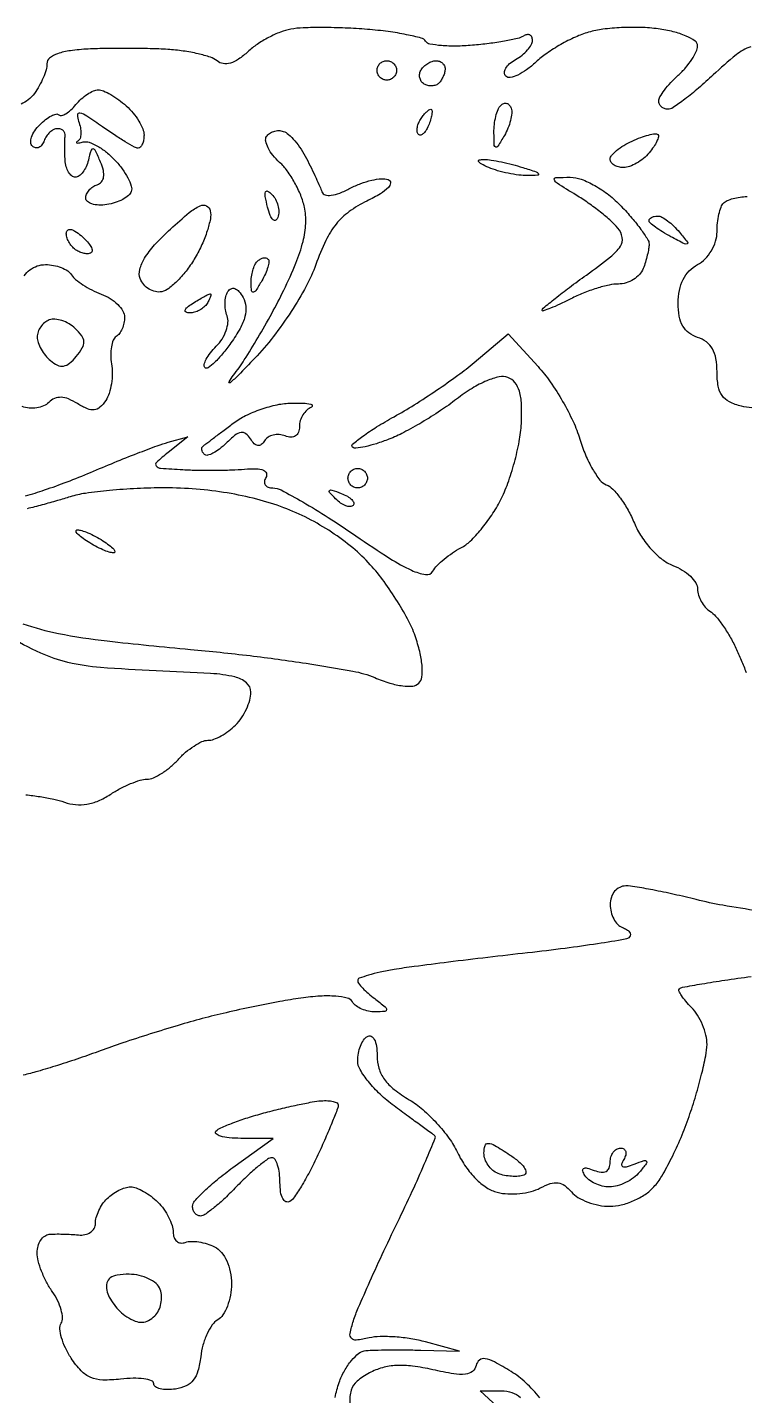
# Model space of a CAD drawing. Extents: x 0 to 102, y 0 to 135.
# Drawn here: x 19.37 to 25.62, y 74.41 to 86.33 of the extents above; entities that cross this region are included whole.
import ezdxf

# ---------------------------------------------------------------- set-up
doc = ezdxf.new("R2010")
doc.units = 0
doc.header["$MEASUREMENT"] = 0

msp = doc.modelspace()

# ---------------------------------------------------------------- linework, layer by layer
for points in [[(25.673991, 86.160177, 0.090264), (25.545748, 86.089189, 0.017635), (25.346629, 85.914241, -0.01148), (25.21945, 85.799698, -0.015752), (25.099612, 85.703043, -0.012437), (24.996874, 85.629334, -0.150488), (24.950976, 85.6152, -0.089793), (24.920977, 85.620631, -0.095283), (24.895482, 85.6362, -0.099787), (24.878424, 85.659415, -0.109122), (24.8724, 85.686688, -0.136196), (24.882679, 85.723723, -0.026046), (24.922102, 85.782157, -0.02603), (24.976823, 85.847433, -0.021385), (25.0416, 85.9113, 0.030322), (25.106354, 85.977467, 0.032398), (25.161098, 86.049597, 0.034284), (25.199467, 86.117253, 0.112307), (25.2108, 86.167073, 0.247121), (25.188354, 86.209714, 0.04832), (25.109898, 86.253102, 0.041169), (24.998884, 86.29067, 0.027677), (24.867305, 86.315794, 0.026404), (24.716615, 86.327956, 0.018954), (24.547675, 86.326239, 0.01922), (24.386546, 86.312266, 0.03861), (24.261558, 86.286654, 0.036668), (24.14676, 86.24441, 0.022527), (24.018292, 86.178999, 0.022537), (23.896373, 86.102381, 0.037032), (23.801687, 86.025787, -0.031159), (23.721393, 85.959262, -0.047557), (23.643589, 85.913198, -0.059977), (23.578903, 85.891784, -0.251427), (23.540988, 85.903212, -0.206722), (23.52885, 85.933806, -0.124343), (23.539722, 85.971983, -0.084426), (23.573437, 86.012561, -0.049753), (23.625255, 86.048749, 0.040621), (23.681632, 86.086611, 0.044467), (23.729317, 86.132068, 0.049226), (23.762258, 86.178009, 0.131677), (23.7726, 86.216597, 0.107278), (23.766375, 86.245276, 0.18139), (23.749186, 86.262432, 0.16256), (23.723345, 86.26511, 0.08383), (23.692894, 86.252724, -0.082311), (23.641861, 86.231788, -0.011468), (23.529546, 86.208771, -0.012862), (23.394124, 86.187822, -0.010593), (23.248744, 86.17227, -0.01773), (23.106061, 86.16514, -0.025059), (22.97893, 86.169673, -0.02311), (22.878106, 86.183054, -0.208895), (22.842, 86.207231, 0.188324), (22.803845, 86.235028, 0.013859), (22.675444, 86.265039, 0.01777), (22.51573, 86.291856, 0.012472), (22.3344, 86.311127, 0.009885), (22.141456, 86.322943, 0.009629), (21.946498, 86.327259, 0.009569), (21.775151, 86.324473, 0.035081), (21.667284, 86.313047, 0.049337), (21.577536, 86.287797, 0.027567), (21.474211, 86.240664, 0.027252), (21.374034, 86.180943, 0.039509), (21.293417, 86.116937, -0.036639), (21.212661, 86.052062, -0.078009), (21.140639, 86.017464, -0.109564), (21.078153, 86.012839, -0.13795), (21.025361, 86.036324, 0.094258), (20.967221, 86.068446, 0.022035), (20.859495, 86.098578, 0.021951), (20.730369, 86.122714, 0.019991), (20.595528, 86.136368, 0.009007), (20.441793, 86.142971, 0.005002), (20.254144, 86.145768, 0.004987), (20.06405, 86.144804, 0.008028), (19.90215, 86.139768, 0.02184), (19.747732, 86.125703, 0.051737), (19.635667, 86.09853, 0.08072), (19.566132, 86.06033, 0.23081), (19.5426, 86.01207, -0.070545), (19.535111, 85.959256, -0.028536), (19.51088, 85.890487, -0.02754), (19.475948, 85.818336, -0.031365), (19.434618, 85.753665, -0.064288), (19.38032, 85.69651, -0.082035), (19.31731, 85.660523, -0.088886)], [(25.682006, 83.013348, -0.046872), (25.592599, 83.027065, -0.054102), (25.487641, 83.065854, -0.123608), (25.423971, 83.120367, -0.1133), (25.390372, 83.201846, -0.041394), (25.38, 83.326911, 0.04266), (25.370166, 83.441966, 0.085891), (25.339724, 83.527508, 0.10328), (25.286958, 83.587779, 0.084839), (25.2108, 83.6271, -0.084735), (25.134771, 83.666334, -0.102892), (25.081983, 83.726488, -0.0859), (25.051474, 83.811695, -0.04314), (25.0416, 83.925924, -0.049324), (25.052551, 84.036663, -0.067541), (25.085162, 84.131251, -0.074414), (25.138579, 84.2068, -0.079014), (25.2108, 84.2616, 0.078046), (25.275882, 84.310786, 0.058077), (25.330593, 84.382483, 0.057905), (25.367502, 84.465107, 0.076256), (25.38, 84.546577, -0.026404), (25.384152, 84.625142, -0.028906), (25.396568, 84.700456, -0.030091), (25.414623, 84.762931, -0.111431), (25.4364, 84.7974, -0.094744), (25.468353, 84.819095, -0.034894), (25.519989, 84.837232, -0.033063), (25.580595, 84.84964, -0.03397), (25.64176, 84.8538, -0.111069)], [(19.344526, 84.163392, -0.079179), (19.394727, 84.215435, -0.078271), (19.459203, 84.249757, -0.083428), (19.529687, 84.2616, -0.047452), (19.599647, 84.254946, -0.046571), (19.667558, 84.235216, -0.050471), (19.723694, 84.206228, -0.110369), (19.757325, 84.171782, 0.084151), (19.792331, 84.131988, 0.02702), (19.856244, 84.085644, 0.026089), (19.934228, 84.04087, 0.026432), (20.016118, 84.004676, -0.049602), (20.093876, 83.965913, -0.05478), (20.159686, 83.913666, -0.062064), (20.204629, 83.856511, -0.136434), (20.2194, 83.803387, -0.053329), (20.213967, 83.752596, -0.048865), (20.197882, 83.702512, -0.052148), (20.174214, 83.660459, -0.100435), (20.146146, 83.634112, 0.160792), (20.120287, 83.60331, 0.052935), (20.104091, 83.545629, 0.046324), (20.098637, 83.473426, 0.038139), (20.105848, 83.396469, -0.046167), (20.112283, 83.313503, -0.035949), (20.104443, 83.223332, -0.036987), (20.084634, 83.139684, -0.069703), (20.054784, 83.0772, -0.059454), (20.004709, 83.018182, -0.160808), (19.955391, 82.995592, -0.132109), (19.895797, 83.004723, -0.034979), (19.809838, 83.049987, 0.0396), (19.73101, 83.090571, 0.089426), (19.665678, 83.105037, 0.113867), (19.609629, 83.094419, 0.093123), (19.559143, 83.059903, -0.096248), (19.51425, 83.029617, -0.062855), (19.453958, 83.012538, -0.060136), (19.388208, 83.01054, -0.069273), (19.327125, 83.024719, -0.093286)], [(19.356244, 82.245807, 0.009581), (19.522784, 82.298107, 0.010779), (19.718468, 82.36843, 0.008984), (19.9233, 82.451319, -0.003885), (20.130043, 82.537446, -0.004284), (20.331495, 82.617532, -0.003993), (20.504647, 82.683069, -0.021743), (20.6001, 82.713684), (20.7693, 82.759946), (20.6001, 82.625163, 0.014165), (20.497248, 82.538359, 0.406065), (20.495037, 82.50683, 0.201512), (20.533633, 82.487142, 0.005466), (20.727, 82.474933, 0.008845), (20.857996, 82.47042, 0.006017), (21.007132, 82.469717, 0.006065), (21.151115, 82.472519, 0.012112), (21.26484, 82.478871, -0.024633), (21.365968, 82.481984, -0.088046), (21.42921, 82.469551, -0.222866), (21.45437, 82.44321, -0.222958), (21.450197, 82.407029, 0.10622), (21.437827, 82.372273, 0.180793), (21.444695, 82.342599, 0.163415), (21.470268, 82.322683, 0.084626), (21.510643, 82.3158, -0.123272), (21.583122, 82.297655, -0.008287), (21.771199, 82.193146, -0.011515), (21.992901, 82.058197, -0.008353), (22.233585, 81.898255, 0.008419), (22.530148, 81.701235, 0.034642), (22.71924, 81.59786, 0.066521), (22.841099, 81.560405, 0.309751), (22.904299, 81.589805, -0.060867), (22.941655, 81.638315, -0.024899), (23.002991, 81.694682, -0.024189), (23.075654, 81.749356, -0.028431), (23.149555, 81.793638, 0.071669), (23.230285, 81.852016, 0.027091), (23.325169, 81.954389, 0.026165), (23.41783, 82.078592, 0.028914), (23.493702, 82.207838, 0.032111), (23.557685, 82.355527, 0.019837), (23.614523, 82.536098, 0.019869), (23.656662, 82.719747, 0.033433), (23.675425, 82.876713, 0.021408), (23.67699, 83.0445, 0.062678), (23.658748, 83.158495, 0.098653), (23.619775, 83.233258, 0.132564), (23.558335, 83.278055, 0.146454), (23.48304, 83.283755, 0.046257), (23.3744, 83.249227, 0.038964), (23.24707, 83.183251, 0.025577), (23.111356, 83.088985, -0.017858), (22.971744, 82.988782, -0.012948), (22.809686, 82.886972, -0.013109), (22.650579, 82.798224, -0.027696), (22.522037, 82.739706, -0.016249), (22.412751, 82.701129, -0.023793), (22.314185, 82.674986, -0.020933), (22.234178, 82.661267, -0.232393), (22.204363, 82.671437, -0.44256), (22.205577, 82.696755, -0.014807), (22.294273, 82.76559, -0.019313), (22.41521, 82.846871, -0.011109), (22.566626, 82.935774, 0.012942), (22.742223, 83.039742, 0.008684), (22.937636, 83.167164, 0.008749), (23.122687, 83.297242, 0.017052), (23.264743, 83.408473), (23.560586, 83.656845), (23.820627, 83.372946, -0.033473), (23.927849, 83.238892, -0.021255), (24.034978, 83.069984, -0.021335), (24.126397, 82.894408, -0.03659), (24.18517, 82.740251, 0.026841), (24.234385, 82.603204, 0.03162), (24.295786, 82.479788, 0.033233), (24.359828, 82.384412, 0.137514), (24.414988, 82.343367, -0.111309), (24.471251, 82.305849, -0.032216), (24.538641, 82.225281, -0.030669), (24.604934, 82.122046, -0.028444), (24.65996, 82.008901, 0.045259), (24.722359, 81.890847, 0.040447), (24.807106, 81.781096, 0.042451), (24.902176, 81.692963, 0.074985), (24.995208, 81.640556, -0.047109), (25.077683, 81.599953, -0.053267), (25.14747, 81.546009, -0.060707), (25.195233, 81.48755, -0.141886), (25.2108, 81.433798, 0.074891), (25.218745, 81.38105, 0.052685), (25.242387, 81.325791, 0.052503), (25.277189, 81.276467, 0.072589), (25.318331, 81.241354, -0.076935), (25.367582, 81.198579, -0.022572), (25.428939, 81.11902, -0.022092), (25.490789, 81.022021, -0.022062), (25.543868, 80.9199, -0.008808), (25.590639, 80.814491, -0.008846), (25.633598, 80.707649, -0.008704)], [(19.332858, 81.13188, 0.034359), (19.643714, 81.047454, 0.021492), (20.068897, 80.98166, 0.004929), (20.792133, 80.90859, -0.006945), (21.312539, 80.853891, -0.008334), (21.800409, 80.787487, -0.007297), (22.208594, 80.718872, -0.053712), (22.397861, 80.662711, 0.024096), (22.529692, 80.614947, 0.043353), (22.642024, 80.59068, 0.055728), (22.729224, 80.589392, 0.17393), (22.78151, 80.61407, 0.162839), (22.807805, 80.666805, 0.050945), (22.811198, 80.756255, 0.040602), (22.794322, 80.871781, 0.023145), (22.756321, 81.007769, 0.03992), (22.695778, 81.15154, 0.019281), (22.597001, 81.325294, 0.018983), (22.479513, 81.499465, 0.025832), (22.359914, 81.64644, 0.035874), (22.207441, 81.792631, 0.027635), (22.022163, 81.929829, 0.02696), (21.817187, 82.049441, 0.029083), (21.605551, 82.142982, 0.026355), (21.370547, 82.217051, 0.021928), (21.114208, 82.27136, 0.021142), (20.843966, 82.304674, 0.020096), (20.567251, 82.3158, 0.011944), (20.328584, 82.310098, 0.0116), (20.088117, 82.293003, 0.011578), (19.877535, 82.268183, 0.041513), (19.745574, 82.238194, -0.006838), (19.634282, 82.204648, -0.004162), (19.501926, 82.167909, -0.00417), (19.370062, 82.133663, -0.007359)], [(19.358568, 79.64147, -0.014665), (19.483209, 79.625559, -0.014817), (19.602239, 79.603169, -0.029263), (19.694792, 79.577148, 0.060622), (19.793124, 79.556037, 0.064129), (19.891733, 79.559756, 0.059993), (19.991595, 79.58908, 0.043672), (20.093666, 79.643884, -0.023368), (20.180486, 79.695141, -0.022883), (20.27231, 79.738462, -0.023484), (20.356211, 79.768909, -0.07543), (20.414812, 79.7778, 0.103634), (20.470248, 79.789415, 0.036747), (20.542257, 79.827502, 0.034575), (20.617488, 79.882252, 0.034265), (20.6847, 79.947, -0.031753), (20.751244, 80.011751, -0.03323), (20.824494, 80.066497, -0.035252), (20.893713, 80.104755, -0.10904), (20.945569, 80.1162, 0.090546), (20.996234, 80.125451, 0.035876), (21.060716, 80.155252, 0.034033), (21.127434, 80.198269, 0.036185), (21.186257, 80.249143, 0.049756), (21.237143, 80.311306, 0.037959), (21.280148, 80.388071, 0.03893), (21.309595, 80.467033, 0.069897), (21.3192, 80.535403, 0.220172), (21.281084, 80.617766, 0.120906), (21.179651, 80.668438, 0.040782), (20.968955, 80.698373, 0.004776), (20.49435, 80.722152, -0.00895), (20.010542, 80.750442, -0.038707), (19.726307, 80.79447, -0.050107), (19.488751, 80.876154, -0.022253), (19.193902, 81.028092, 0.007134)], [(25.740854, 78.628899, -0.007747), (25.430652, 78.678569, -0.017632), (25.198588, 78.727918, 0.006091), (25.005808, 78.773587, 0.007087), (24.821443, 78.812161, 0.00637), (24.664809, 78.840557, 0.041674), (24.585238, 78.8472, 0.11318), (24.53218, 78.835034, 0.106061), (24.488268, 78.800803, 0.096625), (24.459382, 78.74851, 0.078165), (24.4494, 78.68505, 0.06058), (24.457282, 78.620234, 0.061209), (24.480464, 78.559437, 0.067324), (24.514694, 78.51159, 0.118634), (24.55515, 78.485132, -0.049444), (24.592608, 78.467414, -0.093983), (24.61741, 78.445304, -0.149552), (24.625884, 78.422683, -0.207514), (24.6186, 78.402584, -0.163456), (24.580394, 78.382214, -0.002726), (24.340213, 78.343372, -0.006711), (24.057597, 78.303126, -0.004371), (23.7303, 78.263896, 0.001685), (23.383142, 78.224176, 0.001735), (23.03962, 78.18249, 0.001676), (22.742056, 78.144319, 0.007384), (22.56705, 78.118639, 0.012925), (22.445445, 78.095716, 0.020579), (22.342992, 78.069193, 0.015721), (22.263652, 78.042379, 0.313024), (22.2498, 78.022421, 0.168192), (22.258018, 77.998681, 0.022186), (22.29329, 77.95772, 0.023724), (22.341153, 77.911485, 0.01784), (22.39785, 77.865167, -0.006842), (22.488548, 77.794341, -0.215958), (22.501031, 77.769689, -0.403678), (22.487379, 77.754248, -0.015166), (22.402843, 77.750091, -0.056535), (22.344057, 77.755641, -0.050744), (22.285713, 77.774234, -0.053876), (22.236417, 77.802299, -0.098323), (22.204992, 77.836059, 0.19537), (22.1586, 77.869979, 0.042566), (22.058823, 77.88612, 0.034825), (21.923102, 77.886891, 0.01852), (21.755849, 77.869945, 0.011167), (21.571561, 77.84014, 0.00564), (21.340658, 77.794784, 0.005599), (21.103092, 77.742548, 0.008293), (20.8962, 77.690993, 0.006999), (20.687342, 77.632108, 0.00432), (20.443326, 77.55731, 0.004331), (20.203404, 77.479201, 0.007754), (20.0079, 77.410284, -0.006665), (19.827742, 77.346335, -0.005689), (19.636201, 77.283629, -0.005739), (19.46069, 77.23058, -0.016189), (19.336541, 77.198924, 0.046394)], [(22.053284, 74.390367, -0.033724), (22.088876, 74.519976, -0.042132), (22.134745, 74.622788, -0.048168), (22.195528, 74.711612, -0.054464), (22.261294, 74.774823, -0.144078), (22.321526, 74.798225, -0.015183), (22.39696, 74.802305, -0.00385), (22.519646, 74.804265, -0.003923), (22.659892, 74.804325, -0.003958), (22.7997, 74.802182), (23.1381, 74.794313), (22.842, 74.873657, 0.026346), (22.714182, 74.900785, 0.021386), (22.574981, 74.916679, 0.021891), (22.445163, 74.920204, 0.051166), (22.3488, 74.908694, -0.023764), (22.238036, 74.889271, -0.243612), (22.195723, 74.904804, -0.243055), (22.183941, 74.948359, -0.023666), (22.212901, 75.057217, -0.02501), (22.255208, 75.170528, -0.003516), (22.355722, 75.399048, -0.004006), (22.478857, 75.667945, -0.003396), (22.613158, 75.950116, 0.004903), (22.740713, 76.220206, 0.008066), (22.842641, 76.451379, 0.00262), (22.925241, 76.650112, 0.353316), (22.918257, 76.673465, -0.007358), (22.894378, 76.690357, -0.000248), (22.801083, 76.758506, -0.000468), (22.691066, 76.839112, -0.000326), (22.56705, 76.930277, -0.030025), (22.445627, 77.031432, -0.034406), (22.342992, 77.142182, -0.036795), (22.270795, 77.246576, -0.133661), (22.2498, 77.323713, -0.048077), (22.256069, 77.388757, -0.046842), (22.274651, 77.452002, -0.05069), (22.301958, 77.504367, -0.109243), (22.3344, 77.5359, -0.256884), (22.366999, 77.537554, -0.163901), (22.394734, 77.510273, -0.082377), (22.413207, 77.451469, -0.035013), (22.419, 77.36884, 0.073424), (22.435391, 77.257823, 0.084205), (22.483054, 77.161908, 0.069187), (22.568288, 77.07354, 0.033073), (22.698841, 76.984383, -0.045826), (22.816277, 76.899721, -0.02855), (22.937819, 76.781084, -0.028534), (23.04519, 76.649215, -0.045364), (23.119414, 76.524157, 0.039527), (23.190913, 76.400426, 0.045614), (23.278044, 76.295746, 0.050446), (23.3726, 76.21855, 0.08469), (23.466192, 76.177328, 0.051093), (23.557405, 76.164119, 0.03594), (23.661122, 76.167246, 0.036391), (23.761044, 76.184886, 0.061053), (23.840437, 76.215629, -0.042589), (23.927685, 76.253163, -0.112846), (23.994878, 76.259661, -0.126957), (24.053348, 76.236246, -0.061228), (24.112475, 76.180522, 0.086664), (24.168843, 76.132544, 0.043531), (24.253473, 76.092155, 0.041486), (24.350843, 76.064646, 0.048142), (24.446647, 76.0554, 0.062067), (24.546043, 76.067786, 0.041861), (24.654245, 76.105045, 0.041923), (24.754492, 76.159692, 0.06317), (24.829921, 76.224403, 0.052036), (24.899055, 76.318906, 0.016065), (24.983031, 76.474288, 0.015878), (25.066371, 76.65524, 0.016807), (25.136372, 76.837753, 0.010966), (25.195336, 77.02139, 0.011282), (25.245596, 77.205713, 0.011075), (25.281973, 77.367261, 0.046121), (25.292638, 77.466407, 0.062805), (25.2837, 77.546992, 0.03997), (25.254353, 77.636809, 0.039709), (25.210669, 77.721737, 0.0578), (25.158429, 77.787686, -0.020058), (25.108173, 77.842143, -0.033137), (25.070864, 77.892367, -0.036506), (25.048618, 77.933117, -0.332404), (25.052679, 77.951703, -0.134749), (25.07947, 77.964512, -0.002098), (25.248687, 77.994238, -0.005412), (25.446879, 78.025993, -0.003537), (25.6761, 78.058524, -0.013591)], [(23.835644, 74.386329, 0.03733), (23.714098, 74.518584, 0.0512), (23.585596, 74.616401, 0.013694), (23.441339, 74.699176, 0.080333), (23.359055, 74.727658, 0.213584), (23.310537, 74.715376, 0.173673), (23.281864, 74.669448, -0.169752), (23.249734, 74.6171, -0.147146), (23.189941, 74.592394, -0.066817), (23.086025, 74.595908, -0.013444), (22.904062, 74.631683, 0.023141), (22.728728, 74.662637, 0.044782), (22.586564, 74.668179, 0.05391), (22.464576, 74.648711, 0.056416), (22.35154, 74.603735, 0.053375), (22.243927, 74.530421, 0.143207), (22.193507, 74.453736, 0.095481), (22.181573, 74.34237, 0.016307)], [(23.502848, 74.275504), (23.317695, 74.448), (23.504661, 74.448, -0.084456), (23.592286, 74.433093, -0.089812), (23.667981, 74.390137, -0.078038)]]:
    msp.add_lwpolyline(points, format="xyb")
for points in [[(22.5036, 86.0382, -0.099038), (22.535887, 86.031741, -0.097945), (22.563349, 86.013349, -0.097945), (22.581741, 85.985887, -0.099038), (22.5882, 85.9536, -0.099038), (22.581741, 85.921313, -0.097945), (22.563349, 85.893851, -0.097945), (22.535887, 85.875459, -0.099038), (22.5036, 85.869, -0.099038), (22.471313, 85.875459, -0.097945), (22.443851, 85.893851, -0.097945), (22.425459, 85.921313, -0.099038), (22.419, 85.9536, -0.099038), (22.425459, 85.985887, -0.097945), (22.443851, 86.013349, -0.097945), (22.471313, 86.031741, -0.099038)], [(22.931593, 86.0382, -0.087308), (22.961989, 86.032852, -0.094392), (22.987815, 86.017491, -0.100145), (23.005091, 85.994594, -0.112153), (23.0112, 85.9677, -0.063383), (23.007261, 85.936755, -0.039128), (22.995308, 85.902017, -0.038722), (22.977813, 85.868982, -0.055296), (22.9571, 85.8431, -0.10298), (22.93084, 85.825889, -0.077824), (22.897101, 85.818359, -0.074487), (22.861232, 85.821395, -0.08028), (22.82882, 85.834846, -0.105322), (22.804242, 85.858367, -0.099213), (22.790728, 85.890358, -0.096347), (22.790379, 85.925893, -0.093091), (22.803313, 85.959446, -0.064898), (22.827834, 85.989571, -0.051896), (22.861073, 86.015066, -0.05343), (22.897542, 86.032406, -0.08447)], [(19.990447, 85.7844, -0.10227), (20.034836, 85.775225, -0.028577), (20.098559, 85.743271, -0.027563), (20.168142, 85.697976, -0.025857), (20.233889, 85.644388, -0.036379), (20.29309, 85.582412, -0.035602), (20.343154, 85.512079, -0.037821), (20.377868, 85.444047, -0.099381), (20.3886, 85.390588, -0.042351), (20.384903, 85.347025, -0.061975), (20.373798, 85.310225, -0.081394), (20.357478, 85.285278, -0.210283), (20.33821, 85.2768, -0.126826), (20.307008, 85.284844, -0.008384), (20.225892, 85.331436, -0.0117), (20.130341, 85.391548, -0.008458), (20.026614, 85.462795, 0.008474), (19.891373, 85.555682, 0.090073), (19.830231, 85.581909, 0.475887), (19.808876, 85.565239, 0.09682), (19.818451, 85.510561, -0.042849), (19.834428, 85.455161, -0.057049), (19.838671, 85.402978, -0.070099), (19.831426, 85.361472, -0.18566), (19.812797, 85.338431, 0.083506), (19.800121, 85.327961, 0.581444), (19.802229, 85.321994, 0.090328), (19.821586, 85.322037, 0.013991), (19.859245, 85.330078, -0.145824), (19.911375, 85.327404, -0.044768), (19.983758, 85.294178, -0.040532), (20.062247, 85.240385, -0.034744), (20.135471, 85.171991, -0.030128), (20.198823, 85.095198, -0.037122), (20.247763, 85.016323, -0.040478), (20.277456, 84.946134, -0.160544), (20.277499, 84.899928, -0.138067), (20.253392, 84.864066, -0.051892), (20.203012, 84.829535, -0.046383), (20.137166, 84.801347, -0.041445), (20.064723, 84.784466, -0.042838), (19.994362, 84.780206, -0.068281), (19.934969, 84.789882, -0.096459), (19.89515, 84.811129, -0.225799), (19.881, 84.840866, -0.107177), (19.888456, 84.875249, -0.070237), (19.910322, 84.909565, -0.065783), (19.942662, 84.938615, -0.069795), (19.98082, 84.957573, 0.137923), (20.018421, 84.98307, 0.139372), (20.037036, 85.024326, 0.09657), (20.034402, 85.08197, 0.042051), (20.010028, 85.154973, 0.007749), (19.965494, 85.254219, 0.250825), (19.945004, 85.269539, 0.375255), (19.927186, 85.258181, 0.012634), (19.904004, 85.17105, -0.047235), (19.884655, 85.114408, -0.058015), (19.855966, 85.06649, -0.06882), (19.822807, 85.033817, -0.161528), (19.790197, 85.023, -0.175841), (19.75949, 85.034144, -0.084247), (19.731886, 85.06649, -0.067377), (19.711412, 85.114405, -0.050465), (19.701782, 85.17105, -0.00854), (19.698682, 85.232385, -0.008352), (19.697649, 85.294249, -0.008274), (19.698548, 85.348557, -0.030887), (19.701782, 85.38255, 0.1249), (19.699553, 85.406724, 0.119597), (19.686077, 85.427362, 0.106476), (19.663107, 85.441196, 0.082673), (19.63425, 85.446, 0.118906), (19.601785, 85.438169, 0.067287), (19.568386, 85.414936, 0.061139), (19.539153, 85.380686, 0.060417), (19.518932, 85.34025, -0.07378), (19.499718, 85.304255, -0.127131), (19.473472, 85.283019, -0.159513), (19.444545, 85.279795, -0.136675), (19.417211, 85.293921, -0.199436), (19.402444, 85.326255, -0.09037), (19.40932, 85.373165, -0.068284), (19.436287, 85.427299, -0.046756), (19.480157, 85.480243, -0.030112), (19.531705, 85.52593, -0.046835), (19.581623, 85.558023, -0.059433), (19.623131, 85.573602, -0.262205), (19.647373, 85.566827, 0.267849), (19.670515, 85.560622, 0.070151), (19.707282, 85.576231, 0.051935), (19.750774, 85.608976, 0.032249), (19.794703, 85.655456, -0.036856), (19.842204, 85.704796, -0.037072), (19.896347, 85.746523, -0.039653), (19.948915, 85.775461, -0.10639)], [(22.886638, 85.6152, -0.38326), (22.896556, 85.606289, -0.056204), (22.896395, 85.576851, -0.040274), (22.887933, 85.534729, -0.021914), (22.871193, 85.484651, -0.035865), (22.849091, 85.437471, -0.069269), (22.823969, 85.404295, -0.118528), (22.800162, 85.389751, -0.281567), (22.780777, 85.394423, -0.156651), (22.769441, 85.416487, -0.070517), (22.768682, 85.449404, -0.059701), (22.777876, 85.487467, -0.049364), (22.796221, 85.524971, -0.02576), (22.820112, 85.559515, -0.032473), (22.845784, 85.588695, -0.034154), (22.869714, 85.609519, -0.16338)], [(23.586475, 85.623675, -0.103881), (23.59152, 85.579897, -0.037825), (23.581031, 85.518017, -0.035517), (23.558907, 85.450009, -0.035397), (23.52736, 85.385737, -0.006619), (23.471268, 85.292224, -0.333241), (23.452482, 85.284852, -0.326101), (23.439801, 85.300829, -0.006472), (23.436773, 85.41075, -0.032043), (23.440337, 85.482748, -0.032508), (23.453076, 85.553347, -0.034351), (23.472313, 85.612949, -0.10148), (23.495887, 85.648687, -0.104336), (23.521641, 85.665468, -0.161113), (23.547944, 85.666786, -0.153633), (23.570731, 85.652042, -0.092734)], [(21.601903, 85.422635, -0.105201), (21.646643, 85.396542, -0.031645), (21.701789, 85.33966, -0.030173), (21.757143, 85.266286, -0.028628), (21.80433, 85.185519, -0.004622), (21.846493, 85.100899, -0.004705), (21.88683, 85.016014, -0.004578), (21.920515, 84.941594, -0.019366), (21.938536, 84.8961, 0.240817), (21.966319, 84.869707, 0.103362), (22.018766, 84.865444, 0.063033), (22.093285, 84.884535, 0.028188), (22.185314, 84.927081, -0.032922), (22.276772, 84.968318, -0.03377), (22.372085, 84.996787, -0.035849), (22.457698, 85.00982, -0.105689), (22.516407, 85.002073, -0.333215), (22.535493, 84.973302, -0.183615), (22.517326, 84.932704, -0.063502), (22.447235, 84.878303, -0.020147), (22.330456, 84.815579, 0.043968), (22.176025, 84.722904, 0.066564), (22.062731, 84.614942, 0.058166), (21.97189, 84.470163, 0.025727), (21.885365, 84.261281, -0.038824), (21.80153, 84.072987, -0.020399), (21.670306, 83.852716, -0.019934), (21.513996, 83.632808, -0.025395), (21.352085, 83.443895, -0.004453), (21.211771, 83.298689, -0.030381), (21.137775, 83.232084, -0.820241), (21.129437, 83.239132, -0.038965), (21.167695, 83.297169, 0.022758), (21.262165, 83.430853, 0.008943), (21.380454, 83.623011, 0.00883), (21.501137, 83.835633, 0.010895), (21.605735, 84.038124, 0.016509), (21.711799, 84.274361, 0.036088), (21.773583, 84.46279, 0.047137), (21.797526, 84.620683, 0.068229), (21.786272, 84.761133, 0.042558), (21.753862, 84.865436, 0.029556), (21.700665, 84.976861, 0.029918), (21.63633, 85.078493, 0.052818), (21.5702, 85.152434, -0.03878), (21.511563, 85.214411, -0.052425), (21.469615, 85.27908, -0.063875), (21.44897, 85.33687, -0.19468), (21.455848, 85.377172, -0.101878), (21.481594, 85.404444, -0.077491), (21.518575, 85.422603, -0.074423), (21.560844, 85.429129, -0.08092)], [(24.863306, 85.39523, -0.279765), (24.869301, 85.375485, -0.046178), (24.855322, 85.336348, -0.039271), (24.828094, 85.28811, -0.025095), (24.789497, 85.236544, -0.047491), (24.739938, 85.187207, -0.041292), (24.679684, 85.145477, -0.043397), (24.618312, 85.116851, -0.087648), (24.565941, 85.1076, -0.059599), (24.521372, 85.112931, -0.078475), (24.483634, 85.128654, -0.096801), (24.45836, 85.151935, -0.159693), (24.4494, 85.179272, -0.179662), (24.461779, 85.212611, -0.041226), (24.505315, 85.25545, -0.037544), (24.566876, 85.299387, -0.029022), (24.63975, 85.337957, -0.01824), (24.715086, 85.369126, -0.02626), (24.783939, 85.390674, -0.024571), (24.840044, 85.402145, -0.224393)], [(23.3496, 85.177821, -0.033945), (23.412784, 85.172281, -0.012322), (23.501351, 85.156168, -0.012153), (23.59772, 85.133714, -0.014181), (23.688, 85.1076, -0.004584), (23.803159, 85.069552, -0.1769), (23.823916, 85.05282, -0.56424), (23.817448, 85.040554, -0.010858), (23.7303, 85.037379, -0.034995), (23.653275, 85.04164, -0.019847), (23.5611, 85.056981, -0.019741), (23.468999, 85.079918, -0.030584), (23.3919, 85.1076, -0.015711), (23.325899, 85.138453, -0.140904), (23.302722, 85.159986, -0.515206), (23.308768, 85.173922, -0.057465)], [(24.101841, 85.022684, -0.090459), (24.197872, 85.005322, -0.039523), (24.315527, 84.950177, -0.036715), (24.436944, 84.868759, -0.03601), (24.545991, 84.76997, -0.014328), (24.638595, 84.667337, -0.018797), (24.716769, 84.568223, -0.016538), (24.775038, 84.482531, -0.141966), (24.7878, 84.438489, -0.043979), (24.784342, 84.399253, -0.015389), (24.772716, 84.343774, -0.015145), (24.756107, 84.283208, -0.017121), (24.736449, 84.226219, -0.095814), (24.704553, 84.175055, -0.066855), (24.651904, 84.131709, -0.064452), (24.587414, 84.102402, -0.074595), (24.520748, 84.0924, 0.054796), (24.440424, 84.083571, 0.020825), (24.331356, 84.054485, 0.020329), (24.214419, 84.012737, 0.023426), (24.106799, 83.963327, -0.008952), (24.011049, 83.915966, -0.016012), (23.93052, 83.881021, -0.011293), (23.86692, 83.857458, -0.515229), (23.8572, 83.864386, -0.225433), (23.86596, 83.882829, -0.002819), (23.970134, 83.966769, -0.007618), (24.09429, 84.062607, -0.004836), (24.241657, 84.170613, 0.010696), (24.452558, 84.329017, 0.078428), (24.538185, 84.421176, 0.193804), (24.554376, 84.49741, 0.12985), (24.516607, 84.579365, 0.038498), (24.457214, 84.640977, 0.014198), (24.364714, 84.718635, 0.013974), (24.258499, 84.798055, 0.016337), (24.1533, 84.867194, -0.003469), (23.986392, 84.970839, -0.17386), (23.962925, 85.000835, -0.496637), (23.975861, 85.01965, -0.011256)], [(21.502651, 84.873389, -0.0741), (21.534082, 84.830951, -0.058506), (21.554913, 84.777664, -0.059552), (21.56256, 84.722114, -0.085105), (21.555045, 84.673034, -0.170804), (21.536127, 84.648664, -0.353106), (21.513651, 84.651067, -0.106885), (21.488773, 84.689674, -0.02593), (21.465661, 84.762419, -0.013933), (21.444375, 84.854188, -0.131195), (21.446814, 84.894216, -0.470166), (21.465501, 84.901465, -0.069225)], [(20.966246, 84.729762, -0.100874), (20.966479, 84.660176, -0.028787), (20.939069, 84.55515, -0.027729), (20.893664, 84.437488, -0.026223), (20.834766, 84.323286, -0.029406), (20.764042, 84.21706, -0.032205), (20.683295, 84.123225, -0.034056), (20.604511, 84.053038, -0.117895), (20.542715, 84.025073, -0.10311), (20.487921, 84.025909, -0.082593), (20.433119, 84.04815, -0.079506), (20.386693, 84.087978, -0.084368), (20.356144, 84.139553, -0.157537), (20.351821, 84.219686, -0.072728), (20.393299, 84.31676, -0.049389), (20.48099, 84.432663, -0.020423), (20.620449, 84.571609, -0.011086), (20.78303, 84.71436, -0.067456), (20.877434, 84.77403, -0.225965), (20.932721, 84.773172, -0.230564)], [(24.862041, 84.6846, -0.125596), (24.898331, 84.675338, -0.034247), (24.948581, 84.643254, -0.032371), (25.002486, 84.59772, -0.028733), (25.052391, 84.543849, -0.005653), (25.122624, 84.456723, -0.467986), (25.119478, 84.441838, -0.245559), (25.097961, 84.44172, -0.003375), (24.97815, 84.504526, -0.015019), (24.905225, 84.546243, -0.021767), (24.843715, 84.58771, -0.01838), (24.797179, 84.624841, -0.218527), (24.7878, 84.645277, -0.182124), (24.793455, 84.660287, -0.091024), (24.809608, 84.673049, -0.070943), (24.833634, 84.681695, -0.050996)], [(19.840744, 84.513703, -0.030935), (19.887346, 84.469889, -0.05004), (19.920439, 84.426752, -0.066988), (19.936688, 84.390423, -0.274667), (19.930973, 84.367973, -0.161573), (19.90955, 84.357224, -0.069134), (19.877125, 84.357011, -0.058241), (19.839414, 84.366552, -0.04739), (19.802029, 84.385021, -0.0641), (19.767514, 84.413023, -0.051744), (19.738305, 84.450832, -0.053409), (19.718434, 84.492215, -0.085443), (19.7118, 84.530752, -0.176123), (19.722039, 84.558919, -0.256649), (19.746121, 84.568287, -0.110288), (19.786243, 84.55359, -0.030483)], [(21.467955, 84.310245, -0.22822), (21.476224, 84.286616, -0.040891), (21.466974, 84.239499, -0.036971), (21.445892, 84.181653, -0.025833), (21.414127, 84.119895, -0.009073), (21.363784, 84.036827, -0.200091), (21.341092, 84.020872, -0.446695), (21.326101, 84.031627, -0.022266), (21.321773, 84.09945, -0.038261), (21.324951, 84.15487, -0.03547), (21.336523, 84.21062, -0.037424), (21.354113, 84.258747, -0.090291), (21.3756, 84.2898, -0.061883), (21.399845, 84.308687, -0.080251), (21.425994, 84.319071, -0.097827), (21.449901, 84.319617, -0.154511)], [(20.964643, 84.006505, -0.434568), (20.970695, 84.000631, -0.071273), (20.967747, 83.982568, -0.041889), (20.956726, 83.955588, -0.020509), (20.9385, 83.9232, -0.075854), (20.911042, 83.890929, -0.054031), (20.871976, 83.863832, -0.053889), (20.827875, 83.845663, -0.074131), (20.785457, 83.839895, -0.102799), (20.754715, 83.846697, -0.37991), (20.747232, 83.863361, -0.147021), (20.764722, 83.889145, -0.027275), (20.8116, 83.9232, -0.008026), (20.862112, 83.954705, -0.01079), (20.908903, 83.981499, -0.008096), (20.948573, 84.002267, -0.104523)], [(21.251196, 83.97514, -0.105622), (21.275575, 83.896256, -0.087587), (21.268059, 83.808513, -0.063206), (21.226105, 83.7054, -0.026534), (21.14566, 83.578705, -0.017949), (21.072267, 83.483092, -0.030611), (21.003518, 83.409556, -0.032864), (20.946426, 83.362232, -0.368379), (20.919199, 83.364401, -0.268651), (20.912207, 83.390634, -0.056486), (20.930395, 83.436534, -0.045053), (20.966684, 83.491903, -0.028804), (21.017894, 83.54938, 0.055536), (21.068611, 83.612816, 0.055515), (21.104131, 83.685867, 0.060864), (21.12007, 83.757121, 0.116752), (21.112291, 83.814843, -0.054761), (21.098153, 83.868637, -0.045012), (21.094732, 83.927954, -0.046806), (21.101783, 83.983666, -0.083731), (21.119133, 84.026298, -0.141793), (21.147107, 84.051613, -0.208804), (21.179749, 84.052988, -0.127922), (21.215407, 84.027313, -0.045553)], [(19.789133, 83.705803, 0.056235), (19.735519, 83.745919, 0.053946), (19.673578, 83.773746, 0.058371), (19.612995, 83.785891, 0.109502), (19.56375, 83.779107, 0.082976), (19.523326, 83.755929, 0.066706), (19.489064, 83.719254, 0.067252), (19.465909, 83.675196, 0.087618), (19.458, 83.630409, 0.08462), (19.466334, 83.581516, 0.043786), (19.49198, 83.52488, 0.041877), (19.529414, 83.469738, 0.04953), (19.573675, 83.424916, 0.061781), (19.635417, 83.385401, 0.152444), (19.688072, 83.3778, 0.135684), (19.739732, 83.401425, 0.044888), (19.799058, 83.461103, 0.039252), (19.851083, 83.534868, 0.145089), (19.864902, 83.589528, 0.15121), (19.846464, 83.641539, 0.043837)], [(21.673606, 83.054837, -0.012437), (21.774863, 83.053648, -0.042231), (21.840358, 83.045683, -0.268973), (21.854783, 83.032749, -0.400415), (21.84795, 83.018508, 0.095615), (21.807519, 82.99359, 0.067211), (21.773264, 82.952388, 0.064875), (21.750106, 82.901866, 0.0752), (21.7422, 82.849599, -0.087347), (21.733502, 82.800186, -0.162143), (21.708492, 82.768619, -0.157123), (21.668894, 82.757761, -0.080757), (21.618009, 82.768354, 0.074158), (21.566377, 82.779811, 0.07547), (21.513972, 82.775592, 0.081845), (21.468855, 82.756819, 0.115403), (21.438234, 82.726073, -0.081686), (21.409601, 82.6932, -0.211331), (21.379992, 82.684857, -0.169519), (21.349069, 82.700866, -0.05096), (21.316303, 82.743488, 0.091101), (21.276267, 82.787753, 0.210211), (21.23359, 82.798171, 0.126676), (21.181034, 82.77426, 0.026612), (21.105306, 82.706192, -0.030362), (21.046521, 82.654144, -0.047172), (20.989539, 82.617643, -0.059984), (20.942128, 82.600034, -0.260991), (20.914329, 82.607871, -0.065997), (20.899245, 82.627566, -0.093004), (20.891964, 82.648392, -0.116191), (20.893466, 82.667008, -0.154529), (20.90325, 82.680758, 0.000292), (20.926738, 82.698476, 0.000019), (20.994975, 82.750017, 0.000028), (21.076295, 82.811451, 0.000021), (21.166006, 82.879237, -0.047885), (21.273527, 82.94537, -0.030679), (21.40896, 83.001737, -0.030731), (21.549776, 83.040954, -0.049299)], [(22.2498, 82.485, -0.099038), (22.282087, 82.478541, -0.097945), (22.309549, 82.460149, -0.097945), (22.327941, 82.432687, -0.099038), (22.3344, 82.4004, -0.099038), (22.327941, 82.368113, -0.097945), (22.309549, 82.340651, -0.097945), (22.282087, 82.322259, -0.099038), (22.2498, 82.3158, -0.099038), (22.217513, 82.322259, -0.097945), (22.190051, 82.340651, -0.097945), (22.171659, 82.368113, -0.099038), (22.1652, 82.4004, -0.099038), (22.171659, 82.432687, -0.097945), (22.190051, 82.460149, -0.097945), (22.217513, 82.478541, -0.099038)], [(22.105399, 82.268061, -0.036269), (22.160186, 82.242513, -0.070189), (22.198624, 82.213354, -0.120343), (22.215325, 82.185627, -0.278911), (22.209739, 82.162939, -0.20742), (22.18383, 82.1527, -0.082976), (22.145642, 82.160371, -0.063152), (22.10146, 82.183935, -0.043285), (22.05804, 82.220702, -0.011214), (22.005009, 82.276584, -0.400052), (22.005406, 82.29293, -0.286372), (22.024444, 82.297339, -0.008399)], [(19.9656, 81.8928, -0.018122), (20.03041, 81.855032, -0.025446), (20.085098, 81.816421, -0.023718), (20.125605, 81.781388, -0.205392), (20.1348, 81.759947, -0.439016), (20.123584, 81.749635, -0.048507), (20.085098, 81.756673, -0.03505), (20.030529, 81.776461, -0.018363), (19.9656, 81.8082, -0.018122), (19.90079, 81.845968, -0.025446), (19.846103, 81.884579, -0.023718), (19.805595, 81.919612, -0.205392), (19.7964, 81.941053, -0.439016), (19.807616, 81.951365, -0.048507), (19.846103, 81.944327, -0.03505), (19.900671, 81.924539, -0.018363)], [(21.93255, 76.974951, -0.029942), (21.989281, 76.975781, -0.048189), (22.03711, 76.968965, -0.063364), (22.070253, 76.956323, -0.276714), (22.0806, 76.939059, -0.092681), (22.074671, 76.907345, -0.003652), (22.030963, 76.796946, -0.006358), (21.976362, 76.666712, -0.004439), (21.911623, 76.521189, -0.012515), (21.840711, 76.37532, -0.015634), (21.767366, 76.243822, -0.013896), (21.700092, 76.138365, -0.105789), (21.657823, 76.097838, -0.251964), (21.625123, 76.095876, -0.166492), (21.597315, 76.122502, -0.083951), (21.578805, 76.180358, -0.035548), (21.573, 76.261907, 0.030109), (21.568001, 76.344849, 0.046831), (21.552798, 76.414805, 0.059426), (21.530683, 76.463501, 0.262221), (21.504228, 76.4784, 0.157199), (21.465178, 76.465812, 0.014831), (21.384231, 76.403846, 0.017843), (21.290449, 76.32181, 0.013111), (21.1923, 76.2246, -0.013111), (21.094151, 76.12739, -0.017843), (21.000369, 76.045354, -0.014831), (20.919422, 75.983388, -0.157199), (20.880372, 75.9708, -0.121478), (20.854143, 75.977268, -0.100741), (20.831802, 75.995495, -0.091475), (20.816795, 76.022758, -0.080363), (20.8116, 76.054869, -0.185729), (20.829189, 76.100587, -0.017317), (20.914734, 76.188953, -0.02041), (21.028207, 76.289724, -0.014614), (21.162693, 76.393269), (21.513787, 76.6476), (21.233193, 76.6476, -0.02112), (21.129716, 76.651973, -0.04915), (21.053481, 76.666057, -0.112511), (21.016101, 76.686721, -0.43081), (21.015433, 76.710433, -0.093657), (21.058926, 76.740101, -0.012132), (21.163537, 76.782808, -0.013799), (21.291572, 76.827486, -0.011124), (21.431383, 76.868583, -0.006801), (21.577433, 76.905883, -0.006827), (21.724261, 76.939147, -0.006696), (21.853055, 76.964685, -0.026971)], [(23.572652, 76.505351, -0.029236), (23.651415, 76.446893, -0.067085), (23.701118, 76.392445, -0.14622), (23.71449, 76.351481, -0.329777), (23.696761, 76.32622, -0.063591), (23.649923, 76.316982, -0.033334), (23.590426, 76.316917, -0.032531), (23.528484, 76.325053, -0.042719), (23.473709, 76.340865, -0.083859), (23.426265, 76.368902, -0.066053), (23.386057, 76.41313, -0.066246), (23.358877, 76.466163, -0.085534), (23.3496, 76.519995, -0.074282), (23.359181, 76.584132, -0.348057), (23.387829, 76.603914, -0.119405), (23.443232, 76.586578, -0.009778)], [(24.538993, 76.563, -0.135202), (24.568069, 76.554991, -0.190665), (24.584299, 76.533926, -0.141514), (24.58425, 76.501912, -0.067825), (24.567415, 76.464023, 0.064986), (24.5489, 76.422982, 0.379155), (24.558003, 76.403177, 0.174889), (24.590788, 76.400915, 0.022257), (24.658988, 76.42366, -0.010128), (24.744919, 76.454653, -0.342127), (24.764214, 76.447971, -0.318436), (24.7634, 76.426808, -0.009427), (24.704807, 76.353437, -0.060873), (24.652558, 76.304125, -0.044029), (24.584099, 76.262446, -0.044597), (24.510769, 76.234025, -0.070268), (24.444034, 76.2246, -0.057722), (24.380647, 76.231942, -0.050234), (24.31741, 76.253674, -0.052906), (24.263679, 76.285672, -0.093873), (24.229015, 76.323577, -0.059284), (24.210044, 76.364385, -0.357523), (24.217898, 76.384632, -0.196415), (24.247495, 76.388387, -0.026179), (24.308622, 76.368532, 0.057058), (24.369574, 76.352811, 0.151424), (24.413482, 76.359994, 0.186098), (24.44005, 76.389085, 0.093299), (24.4494, 76.438755, -0.070414), (24.45612, 76.486239, -0.086101), (24.475718, 76.526503, -0.100193), (24.504828, 76.553423, -0.13751)], [(20.272577, 76.2246, -0.092765), (20.321744, 76.215399, -0.03537), (20.385035, 76.185548, -0.033525), (20.450915, 76.142531, -0.034996), (20.509457, 76.091657, -0.042341), (20.560333, 76.031349, -0.036215), (20.603348, 75.960194, -0.037812), (20.632948, 75.889344, -0.080212), (20.6424, 75.830807, 0.086737), (20.650432, 75.784853, 0.130651), (20.673464, 75.751611, 0.145661), (20.707882, 75.736415, 0.118237), (20.74815, 75.740818, -0.083996), (20.79927, 75.749946, -0.039666), (20.866326, 75.74523, -0.037846), (20.937492, 75.728931, -0.043585), (21.00195, 75.702592, -0.099222), (21.062409, 75.654413, -0.067629), (21.109623, 75.579954, -0.059777), (21.13983, 75.485864, -0.047845), (21.15, 75.379827, -0.044456), (21.141148, 75.280469, -0.046488), (21.114879, 75.185779, -0.051156), (21.076319, 75.109062, -0.122581), (21.03044, 75.065554, 0.112909), (20.982509, 75.021806, 0.043659), (20.937632, 74.94322, 0.0404), (20.902127, 74.84621, 0.039597), (20.88239, 74.7441, -0.039659), (20.858745, 74.621852, -0.098219), (20.817919, 74.540709, -0.118595), (20.754728, 74.490363, -0.07403), (20.66355, 74.463266, -0.036213), (20.590622, 74.458249, -0.058993), (20.529115, 74.465763, -0.08321), (20.487433, 74.483654, -0.255159), (20.4732, 74.509728, 0.31997), (20.454513, 74.53594, 0.04881), (20.388408, 74.551736, 0.039571), (20.295195, 74.55714, 0.023761), (20.184545, 74.549526, -0.033274), (20.029137, 74.541796, -0.096357), (19.924256, 74.564036, -0.104514), (19.840285, 74.622643, -0.043313), (19.754253, 74.731993, -0.03379), (19.704052, 74.821219, -0.041537), (19.670229, 74.910561, -0.046519), (19.655714, 74.987735, -0.16305), (19.667109, 75.036331, 0.155556), (19.678859, 75.08334, 0.052316), (19.666878, 75.153878, 0.046045), (19.636218, 75.234162, 0.038565), (19.589801, 75.312676, -0.032655), (19.53935, 75.395759, -0.027302), (19.496717, 75.489745, -0.028176), (19.467224, 75.580279, -0.064736), (19.458, 75.651224, -0.067718), (19.46592, 75.709431, -0.078468), (19.489064, 75.760289, -0.090085), (19.523388, 75.796159, -0.134776), (19.56375, 75.811342, -0.019509), (19.614705, 75.814038, -0.008697), (19.681926, 75.813799, -0.008594), (19.753131, 75.811082, -0.011513), (19.81755, 75.806024, 0.076749), (19.874111, 75.808958, 0.097845), (19.92211, 75.829257, 0.112781), (19.954078, 75.863501, 0.132368), (19.9656, 75.906262, -0.070741), (19.972926, 75.957785, -0.038873), (19.995421, 76.017513, -0.037839), (20.028263, 76.075739, -0.049091), (20.06712, 76.12308, -0.044777), (20.113632, 76.161932, -0.036887), (20.16935, 76.194778, -0.038306), (20.225446, 76.217337, -0.076595)], [(20.258152, 75.4632, 0.03524), (20.155844, 75.45598, 0.121387), (20.094586, 75.431336, 0.183661), (20.065971, 75.387985, 0.103995), (20.065147, 75.324218, 0.0718), (20.086182, 75.264311, 0.040648), (20.127271, 75.199105, 0.039619), (20.180434, 75.138823, 0.051763), (20.238221, 75.093469, 0.044999), (20.311923, 75.05584, 0.102442), (20.373144, 75.044829, 0.118225), (20.428065, 75.059532, 0.072242), (20.482105, 75.099865, 0.083618), (20.51585, 75.147278, 0.062477), (20.536486, 75.208139, 0.062127), (20.541526, 75.2726, 0.080256), (20.529389, 75.330613, 0.122944), (20.493677, 75.381593, 0.065193), (20.428966, 75.424441, 0.058469), (20.346578, 75.453386, 0.05532)]]:
    msp.add_lwpolyline(points, format="xyb", close=True)

doc.saveas('drawing.dxf')
